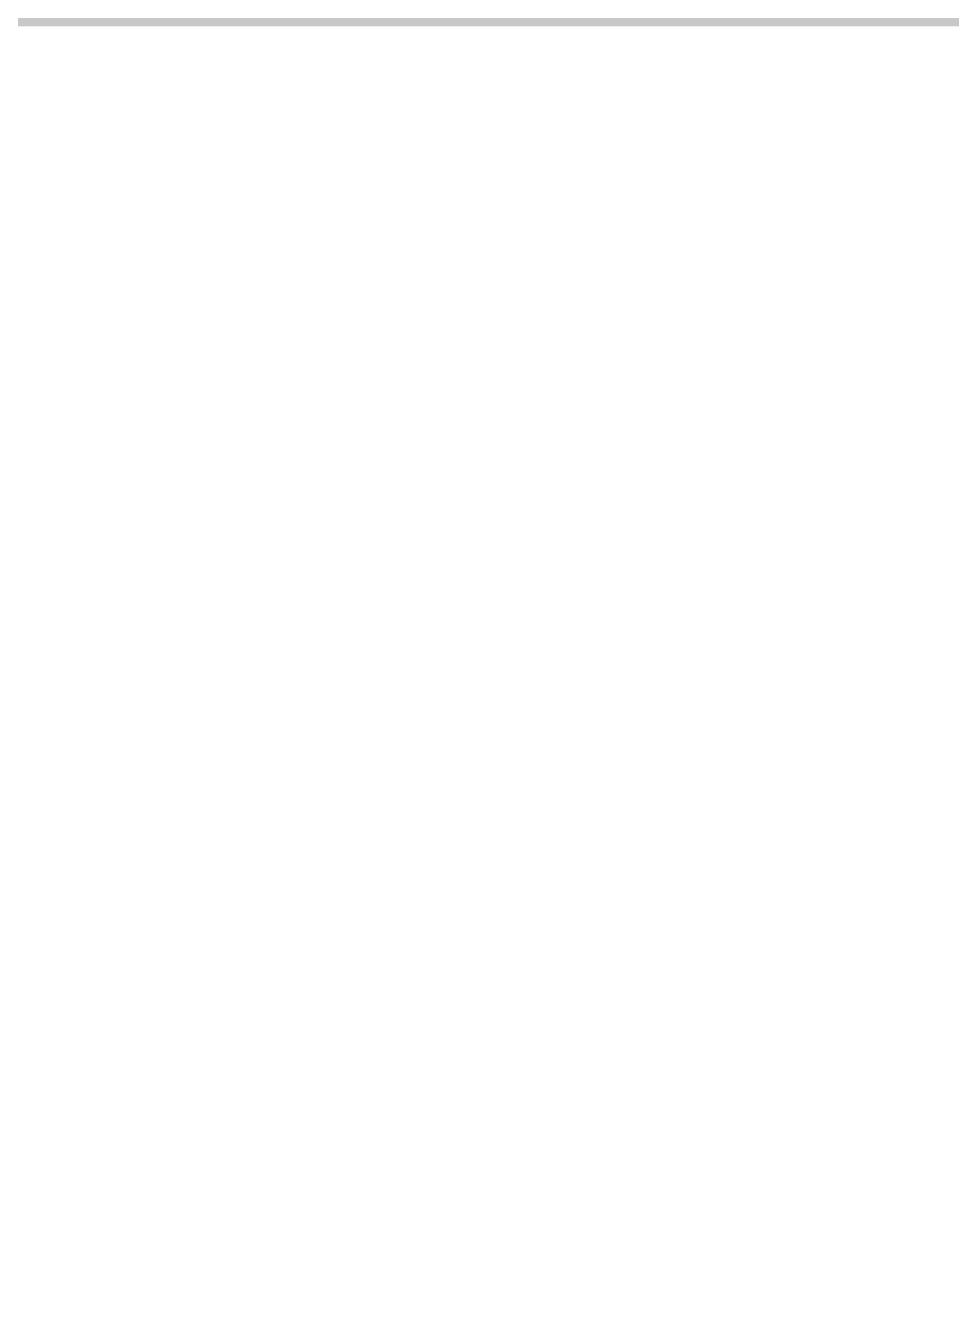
# Model space of a CAD drawing. Header units: millimetres. Extents: x -46169 to 174149, y -86316 to 18123.
# Drawn here: x 120173 to 120242.7, y -83784.8 to -83688.6 of the extents above; entities that cross this region are included whole.
import ezdxf

# ---------------------------------------------------------------- set-up
doc = ezdxf.new("R2010")
doc.units = ezdxf.units.MM
doc.header["$MEASUREMENT"] = 0
doc.linetypes.add('Wipeout_Contour', pattern=[1000, 0, -1000])
doc.layers.add('A04_A04_1_A-35-M_FFE_Sanitary_Pen_No__210', color=7, linetype='Continuous', lineweight=13, true_color=0xbae3f7)
doc.layers.add('A04_A04_1_New_A-25-M_Wall_Int', color=7, linetype='Continuous')
doc.layers.add('A04_A04_1_New_A-35-M_FFE_Loose', color=7, linetype='Continuous')

msp = doc.modelspace()

# ---------------------------------------------------------------- wipeouts: each hides what was drawn before it
at = {"color": 254, "linetype": 'Wipeout_Contour', "lineweight": 0, "ltscale": 4403046.294925408}
msp.add_wipeout([(120227.068, -84266.917), (119755.006, -84266.917), (119755.006, -84457.917), (123475.253, -84457.917), (123475.253, -81407.917), (119755.007, -81407.917), (119755.007, -83688.641), (120283.734, -83688.641), (120285.301, -83688.73), (120288.358, -83689.428), (120291.182, -83690.791), (120293.634, -83692.749), (120295.589, -83695.204), (120296.95, -83698.034), (120297.648, -83701.095), (120297.736, -83702.665), (120297.73, -83703.985), (120297.746, -84251.131), (120297.741, -84252.917), (120297.654, -84254.484), (120296.956, -84257.541), (120295.597, -84260.365), (120293.642, -84262.817), (120291.192, -84264.771), (120288.367, -84266.131), (120285.311, -84266.829), (120283.649, -84266.917), (120259.662, -84266.917), (120259.662, -84454.917), (120227.068, -84454.917)], dxfattribs=at).dxf.layer = 'A04_A04_1_New_A-25-M_Wall_Int'

# ---------------------------------------------------------------- next in the draw order: hatches: boundary and pattern name
at = {"layer": 'A04_A04_1_A-35-M_FFE_Sanitary_Pen_No__210', "linetype": 'Continuous', "lineweight": 0, "true_color": 0x2e383d}
msp.add_hatch(color=250, dxfattribs=at).paths.add_polyline_path([(119762.031, -81412.917), (119762.031, -84457.917), (124593.47, -84457.917), (124593.47, -81412.917)])

# ---------------------------------------------------------------- next in the draw order: wipeouts: each hides what was drawn before it
at = {"color": 254, "linetype": 'Wipeout_Contour', "lineweight": 0, "ltscale": 583856.515629}
msp.add_wipeout([(118499.865, -84251.917), (120269.859, -84251.917), (120269.859, -83706.077), (118499.865, -83706.077)], dxfattribs=at).dxf.layer = 'A04_A04_1_New_A-35-M_FFE_Loose'

# ---------------------------------------------------------------- next in the draw order: wipeouts: each hides what was drawn before it
at = {"color": 254, "linetype": 'Wipeout_Contour', "lineweight": 0, "ltscale": 583224.283068}
msp.add_wipeout([(118499.865, -83706.077), (120269.859, -83706.077), (120269.86, -83702.48), (118499.866, -83702.48)], dxfattribs=at).dxf.layer = 'A04_A04_1_New_A-35-M_FFE_Loose'

# ---------------------------------------------------------------- next in the draw order: wipeouts: each hides what was drawn before it
at = {"color": 254, "linetype": 'Wipeout_Contour', "lineweight": 0, "ltscale": 583216.205061}
msp.add_wipeout([(118499.866, -83702.48), (120269.86, -83702.48), (120269.863, -83699.037), (118499.868, -83699.037)], dxfattribs=at).dxf.layer = 'A04_A04_1_New_A-35-M_FFE_Loose'

# ---------------------------------------------------------------- next in the draw order: wipeouts: each hides what was drawn before it
at = {"color": 254, "linetype": 'Wipeout_Contour', "lineweight": 0, "ltscale": 583208.654694}
msp.add_wipeout([(118499.869, -83699.037), (120269.863, -83699.037), (120269.868, -83695.894), (118499.873, -83695.894)], dxfattribs=at).dxf.layer = 'A04_A04_1_New_A-35-M_FFE_Loose'

# ---------------------------------------------------------------- next in the draw order: wipeouts: each hides what was drawn before it
at = {"color": 254, "linetype": 'Wipeout_Contour', "lineweight": 0, "ltscale": 583201.954369}
msp.add_wipeout([(118499.879, -83693.186), (118499.873, -83695.894), (120269.868, -83695.894), (120269.873, -83693.186)], dxfattribs=at).dxf.layer = 'A04_A04_1_New_A-35-M_FFE_Loose'

# ---------------------------------------------------------------- next in the draw order: wipeouts: each hides what was drawn before it
at = {"color": 254, "linetype": 'Wipeout_Contour', "lineweight": 0, "ltscale": 583196.390093}
msp.add_wipeout([(118499.879, -83693.186), (120269.873, -83693.186), (120269.881, -83691.029), (118499.886, -83691.029)], dxfattribs=at).dxf.layer = 'A04_A04_1_New_A-35-M_FFE_Loose'

# ---------------------------------------------------------------- next in the draw order: wipeouts: each hides what was drawn before it
at = {"color": 254, "linetype": 'Wipeout_Contour', "lineweight": 0, "ltscale": 583192.199523}
msp.add_wipeout([(118499.886, -83691.029), (120269.881, -83691.029), (120269.889, -83689.514), (118499.894, -83689.514)], dxfattribs=at).dxf.layer = 'A04_A04_1_New_A-35-M_FFE_Loose'

# ---------------------------------------------------------------- next in the draw order: wipeouts: each hides what was drawn before it
at = {"color": 254, "linetype": 'Wipeout_Contour', "lineweight": 0, "ltscale": 583189.561531}
msp.add_wipeout([(118499.903, -83688.707), (118499.894, -83689.514), (120269.889, -83689.514), (120269.898, -83688.707)], dxfattribs=at).dxf.layer = 'A04_A04_1_New_A-35-M_FFE_Loose'

doc.saveas('drawing.dxf')
